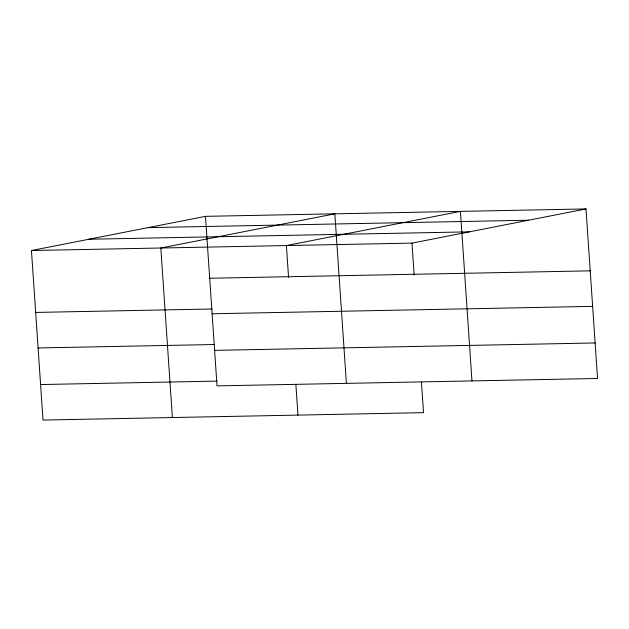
<?xml version="1.0" encoding="UTF-8"?>
<svg xmlns="http://www.w3.org/2000/svg" width="629" height="629" viewBox="0 0 629 629"><rect width="100%" height="100%" fill="white"/><g stroke="black" fill="none" stroke-linecap="round" stroke-linejoin="round"><path stroke-width="0.94" d="M421.438 381.937L423.529 412.655L43.008 420.062L31.45 250.523L205.471 216.345L585.992 208.938L597.55 378.477L217.029 385.884L205.471 216.345M31.45 250.523L411.971 243.116L585.992 208.938M148.043 227.619L528.564 220.221M88.878 239.24L469.399 231.842M209.693 278.254L590.214 270.847M35.672 312.432L212.138 308.996M212.115 313.769L592.636 306.37M38.094 347.955L214.56 344.519M214.607 350.369L595.128 342.962M40.586 384.547L217.052 381.111M471.978 380.922L460.42 211.383L286.399 245.562L288.577 277.483M411.971 243.116L414.149 275.038M346.406 383.368L334.848 213.829L160.827 248.007L172.385 417.546M295.866 384.382L297.957 415.101"/></g></svg>
